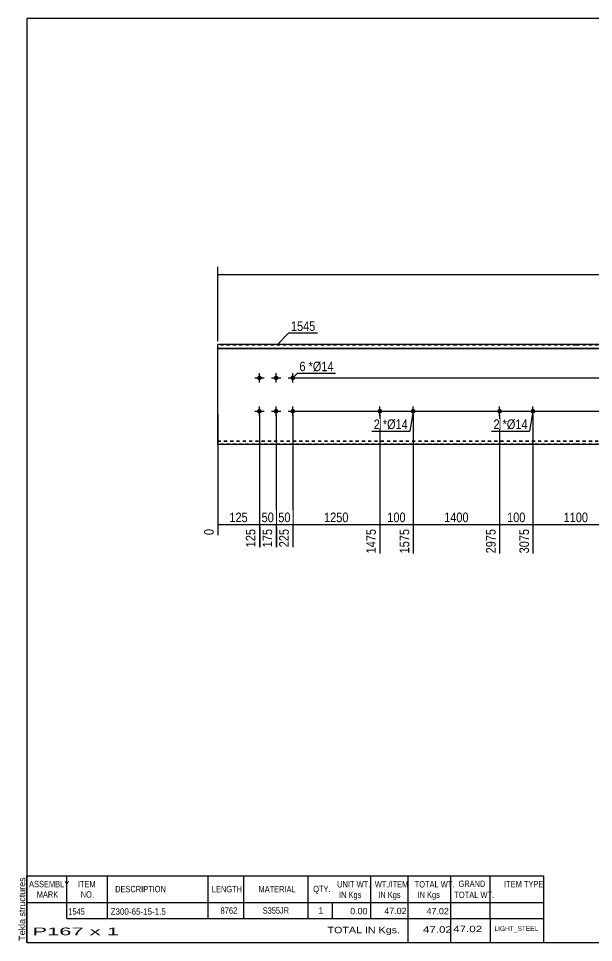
# Model space of a CAD drawing. Header units: millimetres. Extents: x -60 to 343, y -164 to 113.
# Drawn here: x -59.7 to 112.7, y -164.3 to 112.8 of the extents above; entities that cross this region are included whole.
import ezdxf

# ---------------------------------------------------------------- set-up
doc = ezdxf.new("R2010")
doc.units = ezdxf.units.MM
doc.linetypes.add('DXK_LINE_DOT1', pattern=[1.8814, 0.9407, -0.9407])
doc.styles.add('Arial', font='ARIAL.TTF', dxfattribs={"height": 0.2})
doc.styles.add('Arial Narrow', font='ARIALN.TTF', dxfattribs={"height": 0.2})

# ---------------------------------------------------------------- blocks, each defined once
blk = doc.blocks.new('Unknown-629092066-1644')
at = {"color": 5, "linetype": 'Continuous'}
for p, q in [((342.8, 112.75), (-57.2, 112.75)), ((-57.2, 112.75), (-57.2, -164.25)), ((342.8, -164.25), (342.8, 112.75)), ((-57.2, -164.25), (342.8, -164.25))]:
    blk.add_line(p, q, dxfattribs=at)
at = {"color": 174, "linetype": 'Continuous', "style": 'Arial'}
blk.add_text('Tekla structures', height=1.9102, rotation=90, dxfattribs=at).set_placement((-57.7, -163.75))
blk = doc.blocks.new('Part-629092066-1218 - 1203')
at = {"color": 2, "linetype": 'Continuous'}
for p, q in [((0, -15), (0, 15)), ((35.6, 15), (0, 15)), ((0, 13.94), (35.6, 13.94)), ((71.5, 15), (35.7, 15)), ((35.7, 13.94), (71.5, 13.94)), ((107.4, 15), (71.6, 15)), ((71.6, 13.94), (107.4, 13.94)), ((132.9, 15), (107.5, 15)), ((107.5, 13.94), (132.9, 13.94)), ((168.8, 15), (133, 15)), ((133, 13.94), (168.8, 13.94)), ((204.7, 15), (168.9, 15)), ((168.9, 13.94), (204.7, 13.94)), ((240.6, 15), (204.8, 15)), ((204.8, 13.94), (240.6, 13.94)), ((276.89, 15), (240.7, 15)), ((240.7, 13.94), (276.89, 13.94)), ((288.99, 15), (276.99, 15)), ((276.99, 13.94), (288.99, 13.94)), ((288.99, 15), (288.99, -15)), ((0, 13.83), (35.6, 13.83)), ((35.7, 13.83), (71.5, 13.83)), ((71.6, 13.83), (107.4, 13.83)), ((107.5, 13.83), (132.9, 13.83)), ((133, 13.83), (168.8, 13.83)), ((168.9, 13.83), (204.7, 13.83)), ((204.8, 13.83), (240.6, 13.83)), ((240.7, 13.83), (276.89, 13.83)), ((276.99, 13.83), (288.99, 13.83)), ((35.6, -15), (0, -15)), ((71.5, -15), (35.7, -15)), ((107.4, -15), (71.6, -15)), ((132.9, -15), (107.5, -15)), ((168.8, -15), (133, -15)), ((204.7, -15), (168.9, -15)), ((240.6, -15), (204.8, -15)), ((276.89, -15), (240.7, -15)), ((288.99, -15), (276.99, -15))]:
    blk.add_line(p, q, dxfattribs=at)
at = {"color": 7, "linetype": 'DXK_LINE_DOT1'}
for p, q in [((35.6, 14.85), (0, 14.85)), ((71.5, 14.85), (35.7, 14.85)), ((107.4, 14.85), (71.6, 14.85)), ((132.9, 14.85), (107.5, 14.85)), ((168.8, 14.85), (133, 14.85)), ((204.7, 14.85), (168.9, 14.85)), ((240.6, 14.85), (204.8, 14.85)), ((276.89, 14.85), (240.7, 14.85)), ((288.99, 14.85), (276.99, 14.85)), ((0, -13.83), (35.6, -13.83)), ((35.7, -13.83), (71.5, -13.83)), ((71.6, -13.83), (107.4, -13.83)), ((107.5, -13.83), (132.9, -13.83)), ((133, -13.83), (168.8, -13.83)), ((168.9, -13.83), (204.7, -13.83)), ((204.8, -13.83), (240.6, -13.83)), ((240.7, -13.83), (276.89, -13.83)), ((276.99, -13.83), (288.99, -13.83)), ((0, -13.94), (35.6, -13.94)), ((35.6, -14.85), (0, -14.85)), ((35.7, -13.94), (71.5, -13.94)), ((71.5, -14.85), (35.7, -14.85)), ((71.6, -13.94), (107.4, -13.94)), ((107.4, -14.85), (71.6, -14.85)), ((107.5, -13.94), (132.9, -13.94)), ((132.9, -14.85), (107.5, -14.85)), ((133, -13.94), (168.8, -13.94)), ((168.8, -14.85), (133, -14.85)), ((168.9, -13.94), (204.7, -13.94)), ((204.7, -14.85), (168.9, -14.85)), ((204.8, -13.94), (240.6, -13.94)), ((240.6, -14.85), (204.8, -14.85)), ((240.7, -13.94), (276.89, -13.94)), ((276.89, -14.85), (240.7, -14.85)), ((276.99, -13.94), (288.99, -13.94)), ((288.99, -14.85), (276.99, -14.85))]:
    blk.add_line(p, q, dxfattribs=at)
blk = doc.blocks.new('Bolt-629092066-1221 - 1203')
at = {"linetype": 'Continuous'}
for points in [[(84.5, -4.3, -1), (84.5, -5.7, -1)], [(94.5, -4.3, -1), (94.5, -5.7, -1)]]:
    blk.add_hatch(color=3, dxfattribs=at).paths.add_polyline_path(points)
at = {"color": 3, "linetype": 'Continuous'}
for p, q in [((83.1, -5), (85.9, -5)), ((84.5, -6.4), (84.5, -3.6)), ((93.1, -5), (95.9, -5)), ((94.5, -6.4), (94.5, -3.6))]:
    blk.add_line(p, q, dxfattribs=at)
blk = doc.blocks.new('Bolt-629092066-1222 - 1203')
at = {"linetype": 'Continuous'}
for points in [[(48.6, -4.3, -1), (48.6, -5.7, -1)], [(58.6, -4.3, -1), (58.6, -5.7, -1)]]:
    blk.add_hatch(color=3, dxfattribs=at).paths.add_polyline_path(points)
at = {"color": 3, "linetype": 'Continuous'}
for p, q in [((47.2, -5), (50, -5)), ((48.6, -6.4), (48.6, -3.6)), ((57.2, -5), (60, -5)), ((58.6, -6.4), (58.6, -3.6))]:
    blk.add_line(p, q, dxfattribs=at)
blk = doc.blocks.new('Bolt-629092066-1224 - 1203')
at = {"linetype": 'Continuous'}
for points in [[(11.8, 5, -1), (13.2, 5, -1)], [(16.8, 5, -1), (18.2, 5, -1)], [(21.8, 5, -1), (23.2, 5, -1)], [(11.8, -5, -1), (13.2, -5, -1)], [(16.8, -5, -1), (18.2, -5, -1)], [(21.8, -5, -1), (23.2, -5, -1)]]:
    blk.add_hatch(color=3, dxfattribs=at).paths.add_polyline_path(points)
at = {"color": 3, "linetype": 'Continuous'}
for p, q in [((12.5, 3.6), (12.5, 6.4)), ((17.5, 3.6), (17.5, 6.4)), ((22.5, 3.6), (22.5, 6.4)), ((11.1, 5), (13.9, 5)), ((16.1, 5), (18.9, 5)), ((21.1, 5), (23.9, 5)), ((11.1, -5), (13.9, -5)), ((12.5, -6.4), (12.5, -3.6)), ((16.1, -5), (18.9, -5)), ((17.5, -6.4), (17.5, -3.6)), ((21.1, -5), (23.9, -5)), ((22.5, -6.4), (22.5, -3.6))]:
    blk.add_line(p, q, dxfattribs=at)
blk = doc.blocks.new('StraightDimension-629092066-1333 - 1203')
at = {"linetype": 'Continuous'}
for points in [[(275.75, 3.5), (276, 5), (276.25, 3.5)], [(276.25, -3.5), (276, -5), (275.75, -3.5)]]:
    blk.add_hatch(color=7, dxfattribs=at).paths.add_polyline_path(points)
at = {"color": 7, "linetype": 'Continuous'}
for p, q in [((23.5, 5), (278.4, 5)), ((276, -5), (276, 5)), ((23.5, -5), (278.4, -5))]:
    blk.add_line(p, q, dxfattribs=at)
at = {"color": 0}
blk.add_wipeout([(275.85, 3.34), (271.65, 3.34), (271.65, -3.34), (275.85, -3.34)], dxfattribs=at)
at = {"color": 3, "style": 'Arial Narrow'}
blk.add_text('100', height=2.863, rotation=90.0002, dxfattribs=at).set_placement((275.25, -2.74))
blk = doc.blocks.new('StraightDimension-629092066-1332 - 1203')
at = {"linetype": 'Continuous'}
for points in [[(275.75, 13.5), (276, 15), (276.25, 13.5)], [(276.25, 6.5), (276, 5), (275.75, 6.5)]]:
    blk.add_hatch(color=7, dxfattribs=at).paths.add_polyline_path(points)
at = {"color": 7, "linetype": 'Continuous'}
for p, q in [((264.79, 15), (278.4, 15)), ((276, 5), (276, 15)), ((23.5, 5), (278.4, 5))]:
    blk.add_line(p, q, dxfattribs=at)
at = {"color": 0}
blk.add_wipeout([(275.85, 13.34), (271.65, 13.34), (271.65, 6.66), (275.85, 6.66)], dxfattribs=at)
at = {"color": 3, "style": 'Arial Narrow'}
blk.add_text('100', height=2.863, rotation=90.0002, dxfattribs=at).set_placement((275.25, 7.26))
blk = doc.blocks.new('StraightDimension-629092066-1269 - 1203')
at = {"linetype": 'Continuous'}
blk.add_hatch(color=7, dxfattribs=at).paths.add_polyline_path([(118.7, -38.75), (120.2, -39), (118.7, -39.25)])
at = {"color": 7, "linetype": 'Continuous'}
for p, q in [((94.5, -6), (94.5, -47.61)), ((120.2, -6), (120.2, -47.61)), ((94.5, -39), (120.2, -39))]:
    blk.add_line(p, q, dxfattribs=at)
at = {"color": 0}
blk.add_wipeout([(111.6, -38.85), (111.6, -34.65), (103.09, -34.65), (103.09, -38.85)], dxfattribs=at)
at = {"color": 0, "linetype": 'Continuous'}
blk.add_wipeout([(119.6, -39.7), (115.4, -39.7), (115.4, -48.21), (119.6, -48.21)], dxfattribs=at)
at = {"color": 3, "style": 'Arial Narrow'}
blk.add_text('1100', height=2.863, dxfattribs=at).set_placement((103.69, -38.25))
at = {"color": 3, "linetype": 'Continuous', "style": 'Arial Narrow'}
blk.add_text('4175', height=2.863, rotation=90.0002, dxfattribs=at).set_placement((119, -47.61))
blk = doc.blocks.new('StraightDimension-629092066-1270 - 1203')
at = {"linetype": 'Continuous'}
blk.add_hatch(color=7, dxfattribs=at).paths.add_polyline_path([(93, -38.75), (94.5, -39), (93, -39.25)])
at = {"color": 7, "linetype": 'Continuous'}
for p, q in [((84.5, -6), (84.5, -47.61)), ((94.5, -6), (94.5, -47.61)), ((84.5, -39), (94.5, -39))]:
    blk.add_line(p, q, dxfattribs=at)
at = {"color": 0}
blk.add_wipeout([(92.84, -38.85), (92.84, -34.65), (86.15, -34.65), (86.15, -38.85)], dxfattribs=at)
at = {"color": 3, "style": 'Arial Narrow'}
blk.add_text('100', height=2.863, dxfattribs=at).set_placement((86.75, -38.25))
at = {"color": 0, "linetype": 'Continuous'}
blk.add_wipeout([(93.9, -39.7), (89.7, -39.7), (89.7, -48.21), (93.9, -48.21)], dxfattribs=at)
at = {"color": 3, "linetype": 'Continuous', "style": 'Arial Narrow'}
blk.add_text('3075', height=2.863, rotation=90.0002, dxfattribs=at).set_placement((93.3, -47.61))
blk = doc.blocks.new('StraightDimension-629092066-1271 - 1203')
at = {"linetype": 'Continuous'}
blk.add_hatch(color=7, dxfattribs=at).paths.add_polyline_path([(83, -38.75), (84.5, -39), (83, -39.25)])
at = {"color": 7, "linetype": 'Continuous'}
for p, q in [((58.6, -6), (58.6, -47.61)), ((84.5, -6), (84.5, -47.61)), ((58.6, -39), (84.5, -39))]:
    blk.add_line(p, q, dxfattribs=at)
at = {"color": 0}
blk.add_wipeout([(75.8, -38.85), (75.8, -34.65), (67.29, -34.65), (67.29, -38.85)], dxfattribs=at)
at = {"color": 0, "linetype": 'Continuous'}
blk.add_wipeout([(83.9, -39.7), (79.7, -39.7), (79.7, -48.21), (83.9, -48.21)], dxfattribs=at)
at = {"color": 3, "style": 'Arial Narrow'}
blk.add_text('1400', height=2.863, dxfattribs=at).set_placement((67.89, -38.25))
at = {"color": 3, "linetype": 'Continuous', "style": 'Arial Narrow'}
blk.add_text('2975', height=2.863, rotation=90.0002, dxfattribs=at).set_placement((83.3, -47.61))
blk = doc.blocks.new('StraightDimension-629092066-1272 - 1203')
at = {"linetype": 'Continuous'}
blk.add_hatch(color=7, dxfattribs=at).paths.add_polyline_path([(57.1, -38.75), (58.6, -39), (57.1, -39.25)])
at = {"color": 7, "linetype": 'Continuous'}
for p, q in [((48.6, -6), (48.6, -47.61)), ((58.6, -6), (58.6, -47.61)), ((48.6, -39), (58.6, -39))]:
    blk.add_line(p, q, dxfattribs=at)
at = {"color": 0}
blk.add_wipeout([(56.94, -38.85), (56.94, -34.65), (50.25, -34.65), (50.25, -38.85)], dxfattribs=at)
at = {"color": 3, "style": 'Arial Narrow'}
blk.add_text('100', height=2.863, dxfattribs=at).set_placement((50.85, -38.25))
at = {"color": 0, "linetype": 'Continuous'}
blk.add_wipeout([(58, -39.7), (53.8, -39.7), (53.8, -48.21), (58, -48.21)], dxfattribs=at)
at = {"color": 3, "linetype": 'Continuous', "style": 'Arial Narrow'}
blk.add_text('1575', height=2.863, rotation=90.0002, dxfattribs=at).set_placement((57.4, -47.61))
blk = doc.blocks.new('StraightDimension-629092066-1273 - 1203')
at = {"linetype": 'Continuous'}
blk.add_hatch(color=7, dxfattribs=at).paths.add_polyline_path([(47.1, -38.75), (48.6, -39), (47.1, -39.25)])
at = {"color": 7, "linetype": 'Continuous'}
for p, q in [((22.5, -6), (22.5, -45.78)), ((48.6, -6), (48.6, -47.61)), ((22.5, -39), (48.6, -39))]:
    blk.add_line(p, q, dxfattribs=at)
at = {"color": 0}
blk.add_wipeout([(39.8, -38.85), (39.8, -34.65), (31.29, -34.65), (31.29, -38.85)], dxfattribs=at)
at = {"color": 0, "linetype": 'Continuous'}
blk.add_wipeout([(48, -39.7), (43.8, -39.7), (43.8, -48.21), (48, -48.21)], dxfattribs=at)
at = {"color": 3, "style": 'Arial Narrow'}
blk.add_text('1250', height=2.863, dxfattribs=at).set_placement((31.89, -38.25))
at = {"color": 3, "linetype": 'Continuous', "style": 'Arial Narrow'}
blk.add_text('1475', height=2.863, rotation=90.0002, dxfattribs=at).set_placement((47.4, -47.61))
blk = doc.blocks.new('StraightDimension-629092066-1274 - 1203')
at = {"linetype": 'Continuous'}
blk.add_hatch(color=7, dxfattribs=at).paths.add_polyline_path([(21, -38.75), (22.5, -39), (21, -39.25)])
at = {"color": 7, "linetype": 'Continuous'}
for p, q in [((17.5, -6), (17.5, -45.78)), ((22.5, -6), (22.5, -45.78)), ((17.5, -39), (22.5, -39))]:
    blk.add_line(p, q, dxfattribs=at)
at = {"color": 0}
blk.add_wipeout([(22.43, -38.85), (22.43, -34.65), (17.57, -34.65), (17.57, -38.85)], dxfattribs=at)
at = {"color": 3, "style": 'Arial Narrow'}
blk.add_text('50', height=2.863, dxfattribs=at).set_placement((18.17, -38.25))
at = {"color": 0, "linetype": 'Continuous'}
blk.add_wipeout([(21.9, -39.7), (17.7, -39.7), (17.7, -46.38), (21.9, -46.38)], dxfattribs=at)
at = {"color": 3, "linetype": 'Continuous', "style": 'Arial Narrow'}
blk.add_text('225', height=2.863, rotation=90.0002, dxfattribs=at).set_placement((21.3, -45.78))
blk = doc.blocks.new('StraightDimension-629092066-1275 - 1203')
at = {"linetype": 'Continuous'}
blk.add_hatch(color=7, dxfattribs=at).paths.add_polyline_path([(16, -38.75), (17.5, -39), (16, -39.25)])
at = {"color": 7, "linetype": 'Continuous'}
for p, q in [((12.5, -6), (12.5, -45.78)), ((17.5, -6), (17.5, -45.78)), ((12.5, -39), (17.5, -39))]:
    blk.add_line(p, q, dxfattribs=at)
at = {"color": 0}
blk.add_wipeout([(17.43, -38.85), (17.43, -34.65), (12.57, -34.65), (12.57, -38.85)], dxfattribs=at)
at = {"color": 3, "style": 'Arial Narrow'}
blk.add_text('50', height=2.863, dxfattribs=at).set_placement((13.17, -38.25))
at = {"color": 0, "linetype": 'Continuous'}
blk.add_wipeout([(16.9, -39.7), (12.7, -39.7), (12.7, -46.38), (16.9, -46.38)], dxfattribs=at)
at = {"color": 3, "linetype": 'Continuous', "style": 'Arial Narrow'}
blk.add_text('175', height=2.863, rotation=90.0002, dxfattribs=at).set_placement((16.3, -45.78))
blk = doc.blocks.new('StraightDimension-629092066-1276 - 1203')
at = {"linetype": 'Continuous'}
blk.add_hatch(color=7, dxfattribs=at).paths.add_polyline_path([(11, -38.75), (12.5, -39), (11, -39.25)])
at = {"color": 7, "linetype": 'Continuous'}
for p, q in [((0, -6), (0, -42.13)), ((12.5, -6), (12.5, -45.78)), ((0, -39), (12.5, -39))]:
    blk.add_line(p, q, dxfattribs=at)
at = {"color": 0}
blk.add_wipeout([(9.59, -38.85), (9.59, -34.65), (2.91, -34.65), (2.91, -38.85)], dxfattribs=at)
at = {"color": 0, "linetype": 'Continuous'}
blk.add_wipeout([(-0.6, -39.7), (-4.8, -39.7), (-4.8, -42.73), (-0.6, -42.73)], dxfattribs=at)
at = {"color": 3, "style": 'Arial Narrow'}
blk.add_text('125', height=2.863, dxfattribs=at).set_placement((3.51, -38.25))
at = {"color": 3, "linetype": 'Continuous', "style": 'Arial Narrow'}
blk.add_text('0', height=2.86, rotation=90.0002, dxfattribs=at).set_placement((-1.2, -42.13))
at = {"color": 0, "linetype": 'Continuous'}
blk.add_wipeout([(11.9, -39.7), (7.7, -39.7), (7.7, -46.38), (11.9, -46.38)], dxfattribs=at)
at = {"color": 3, "linetype": 'Continuous', "style": 'Arial Narrow'}
blk.add_text('125', height=2.863, rotation=90.0002, dxfattribs=at).set_placement((11.3, -45.78))
blk = doc.blocks.new('StraightDimension-629092066-1334 - 1203')
at = {"linetype": 'Continuous'}
for points in [[(275.75, -6.5), (276, -5), (276.25, -6.5)], [(276.25, -13.5), (276, -15), (275.75, -13.5)]]:
    blk.add_hatch(color=7, dxfattribs=at).paths.add_polyline_path(points)
at = {"color": 7, "linetype": 'Continuous'}
for p, q in [((23.5, -5), (278.4, -5)), ((276, -15), (276, -5)), ((264.79, -15), (278.4, -15))]:
    blk.add_line(p, q, dxfattribs=at)
at = {"color": 0}
blk.add_wipeout([(275.85, -6.66), (271.65, -6.66), (271.65, -13.34), (275.85, -13.34)], dxfattribs=at)
at = {"color": 3, "style": 'Arial Narrow'}
blk.add_text('100', height=2.863, rotation=90.0002, dxfattribs=at).set_placement((275.25, -12.74))
blk = doc.blocks.new('StraightDimension-629092066-1362 - 1203')
at = {"linetype": 'Continuous'}
for points in [[(1.5, 35.75), (0, 36), (1.5, 36.25)], [(287.49, 36.25), (288.99, 36), (287.49, 35.75)]]:
    blk.add_hatch(color=7, dxfattribs=at).paths.add_polyline_path(points)
at = {"color": 7, "linetype": 'Continuous'}
for p, q in [((0, 16), (0, 38.25)), ((288.99, 16), (288.99, 38.25)), ((0, 36), (288.99, 36))]:
    blk.add_line(p, q, dxfattribs=at)
at = {"color": 0}
blk.add_wipeout([(148.75, 36.15), (148.75, 40.35), (140.24, 40.35), (140.24, 36.15)], dxfattribs=at)
at = {"color": 3, "style": 'Arial Narrow'}
blk.add_text('8762', height=2.863, dxfattribs=at).set_placement((140.84, 36.75))
blk = doc.blocks.new('CBS_BOM-629092066-1701')
at = {"color": 7, "linetype": 'Continuous'}
for p, q in [((-57.23, -152.28), (-57.23, -144.28)), ((-57.23, -144.28), (97.69, -144.28)), ((-45.23, -152.28), (-45.23, -144.28)), ((-33.04, -152.28), (-33.04, -144.28)), ((-2.88, -152.28), (-2.88, -144.28)), ((7.8, -152.28), (7.8, -144.28)), ((27.12, -152.28), (27.12, -144.28)), ((45.92, -152.28), (45.92, -144.28)), ((57.13, -152.28), (57.13, -144.28)), ((69.92, -152.28), (69.92, -144.28)), ((81.67, -152.28), (81.67, -144.28)), ((97.69, -144.29), (97.69, -152.27)), ((-57.23, -152.28), (97.69, -152.28)), ((-57.23, -157.08), (-57.23, -152.28)), ((-45.23, -157.08), (-45.23, -152.28)), ((-33.04, -157.08), (-33.04, -152.28)), ((-2.88, -157.08), (-2.88, -152.28)), ((7.8, -157.08), (7.8, -152.28)), ((27.12, -157.08), (27.12, -152.28)), ((34.38, -157.08), (34.38, -152.28)), ((45.92, -157.08), (45.92, -152.28)), ((57.13, -157.08), (57.13, -152.28)), ((69.92, -157.08), (69.92, -152.28)), ((81.69, -157.08), (81.69, -152.28)), ((97.69, -152.28), (97.69, -157.08)), ((-57.23, -164.28), (-57.23, -157.1)), ((-45.23, -157.08), (97.69, -157.08)), ((57.13, -164.28), (57.13, -157.1)), ((69.92, -164.28), (69.92, -157.1)), ((81.73, -164.28), (81.73, -157.1)), ((97.69, -157.08), (97.69, -164.28)), ((-57.23, -164.28), (97.69, -164.28))]:
    blk.add_line(p, q, dxfattribs=at)
at = {"color": 3, "linetype": 'Continuous', "style": 'Arial'}
for s, height, width, p in [('ASSEMBLY', 1.91, 0.7, (-56.55, -147.71)), ('ITEM', 1.91, 0.8, (-41.9, -147.71)), ('UNIT WT.', 1.91, 0.7, (35.81, -147.78)), ('WT./ITEM', 1.91, 0.7, (47.1, -147.78)), ('TOTAL WT.', 1.91, 0.7, (59.04, -147.78)), ('GRAND', 1.91, 0.8, (72.19, -147.62)), ('ITEM TYPE', 1.91, 0.7, (85.83, -147.7)), ('MARK', 1.91, 0.8, (-54.23, -150.84)), ('NO.', 1.91, 0.8, (-41.05, -150.84)), ('DESCRIPTION', 1.9102, 0.8, (-30.72, -149.21)), ('LENGTH', 1.91, 0.7, (-1.77, -149.21)), ('MATERIAL', 1.91, 0.8, (12.25, -149.26)), ('QTY.', 1.91, 0.8, (28.64, -149.18)), ('IN Kgs', 1.91, 0.8, (36.39, -150.92)), ('IN Kgs', 1.91, 0.8, (48.14, -150.92)), ('IN Kgs', 1.91, 0.8, (59.93, -150.92)), ('TOTAL WT.', 1.91, 0.7, (70.93, -150.96))]:
    blk.add_text(s, height=height, dxfattribs=dict(at, width=width)).set_placement(p)
at = {"color": 7, "linetype": 'Continuous', "style": 'Arial'}
for s, height, width, p in [('1545', 1.91, 0.8, (-44.77, -155.93)), ('Z300-65-15-1.5', 1.9102, 0.9, (-32.1, -155.93)), ('8762', 1.91, 0.85, (0.84, -155.65)), ('S355JR', 1.91, 0.8, (13.49, -155.62))]:
    blk.add_text(s, height=height, dxfattribs=dict(at, width=width)).set_placement(p)
for s, p in [('1', (30.21, -155.62)), ('0.00', (39.72, -155.81)), ('47.02', (49.94, -155.78)), ('47.02', (62.61, -155.81))]:
    blk.add_text(s, height=1.91, dxfattribs=at).set_placement(p)
at = {"color": 6, "linetype": 'Continuous', "style": 'Arial'}
for s, height, width, p in [('P167 x 1', 2.292, 2.05, (-55.51, -162.09)), ('TOTAL IN Kgs.', 1.9102, 1.2, (32.93, -161.48)), ('47.02', 1.91, 1.3, (61.52, -161.33)), ('47.02', 1.91, 1.3, (70.59, -161.17))]:
    blk.add_text(s, height=height, dxfattribs=dict(at, width=width)).set_placement(p)
blk.add_text('LIGHT_STEEL', height=1.4135, dxfattribs=at).set_placement((82.94, -160.83))
blk = doc.blocks.new('Mark-629092066-1365 - 1203')
at = {"color": 0}
blk.add_wipeout([(29.27, 19.09), (29.27, 22.09), (21.96, 22.09), (21.96, 19.09)], dxfattribs=at)
blk.add_wipeout([(29.27, 19.09), (29.27, 22.09), (21.96, 22.09), (21.96, 19.09)], dxfattribs=at)
at = {"color": 7, "linetype": 'Continuous'}
for p, q in [((17.82, 14.95), (21.36, 18.49)), ((21.36, 18.49), (29.87, 18.49))]:
    blk.add_line(p, q, dxfattribs=at)
at = {"color": 3, "style": 'Arial Narrow'}
blk.add_text('1545', height=2.863, dxfattribs=at).set_placement((21.96, 19.09))
blk = doc.blocks.new('Mark-629092066-1376 - 1203')
at = {"color": 0}
blk.add_wipeout([(84.51, -10.33), (84.51, -7.33), (82.68, -7.33), (82.68, -10.33)], dxfattribs=at)
blk.add_wipeout([(84.51, -10.33), (84.51, -7.33), (82.68, -7.33), (82.68, -10.33)], dxfattribs=at)
blk.add_wipeout([(86.68, -10.33), (86.68, -7.33), (85.41, -7.33), (85.41, -10.33)], dxfattribs=at)
blk.add_wipeout([(86.68, -10.33), (86.68, -7.33), (85.41, -7.33), (85.41, -10.33)], dxfattribs=at)
at = {"color": 3, "style": 'Arial Narrow'}
blk.add_text('2', height=2.86, dxfattribs=at).set_placement((82.68, -10.33))
at = {"color": 0}
blk.add_wipeout([(92.9, -10.33), (92.9, -7.33), (86.68, -7.33), (86.68, -10.33)], dxfattribs=at)
blk.add_wipeout([(92.9, -10.33), (92.9, -7.33), (86.68, -7.33), (86.68, -10.33)], dxfattribs=at)
at = {"color": 7, "linetype": 'Continuous'}
for p in [(94.5, -5), (82.08, -10.93)]:
    blk.add_line(p, (93.5, -10.93), dxfattribs=at)
at = {"color": 3, "style": 'Arial Narrow'}
for s, height, p in [('*', 2.86, (85.41, -10.33)), ('Ø14', 2.863, (86.68, -10.33))]:
    blk.add_text(s, height=height, dxfattribs=at).set_placement(p)
blk = doc.blocks.new('Mark-629092066-1377 - 1203')
at = {"color": 0}
blk.add_wipeout([(48.61, -10.33), (48.61, -7.33), (46.78, -7.33), (46.78, -10.33)], dxfattribs=at)
blk.add_wipeout([(48.61, -10.33), (48.61, -7.33), (46.78, -7.33), (46.78, -10.33)], dxfattribs=at)
blk.add_wipeout([(50.78, -10.33), (50.78, -7.33), (49.51, -7.33), (49.51, -10.33)], dxfattribs=at)
blk.add_wipeout([(50.78, -10.33), (50.78, -7.33), (49.51, -7.33), (49.51, -10.33)], dxfattribs=at)
at = {"color": 3, "style": 'Arial Narrow'}
blk.add_text('2', height=2.86, dxfattribs=at).set_placement((46.78, -10.33))
at = {"color": 0}
blk.add_wipeout([(57, -10.33), (57, -7.33), (50.78, -7.33), (50.78, -10.33)], dxfattribs=at)
blk.add_wipeout([(57, -10.33), (57, -7.33), (50.78, -7.33), (50.78, -10.33)], dxfattribs=at)
at = {"color": 7, "linetype": 'Continuous'}
for p in [(58.6, -5), (46.18, -10.93)]:
    blk.add_line(p, (57.6, -10.93), dxfattribs=at)
at = {"color": 3, "style": 'Arial Narrow'}
for s, height, p in [('*', 2.86, (49.51, -10.33)), ('Ø14', 2.863, (50.78, -10.33))]:
    blk.add_text(s, height=height, dxfattribs=at).set_placement(p)
blk = doc.blocks.new('Mark-629092066-1379 - 1203')
at = {"color": 0}
blk.add_wipeout([(26.34, 7.01), (26.34, 10.01), (24.51, 10.01), (24.51, 7.01)], dxfattribs=at)
blk.add_wipeout([(26.34, 7.01), (26.34, 10.01), (24.51, 10.01), (24.51, 7.01)], dxfattribs=at)
at = {"color": 7, "linetype": 'Continuous'}
blk.add_line((22.5, 5), (23.91, 6.41), dxfattribs=at)
at = {"color": 0}
blk.add_wipeout([(28.52, 7.01), (28.52, 10.01), (27.24, 10.01), (27.24, 7.01)], dxfattribs=at)
blk.add_wipeout([(28.52, 7.01), (28.52, 10.01), (27.24, 10.01), (27.24, 7.01)], dxfattribs=at)
at = {"color": 3, "style": 'Arial Narrow'}
blk.add_text('6', height=2.86, dxfattribs=at).set_placement((24.51, 7.01))
at = {"color": 0}
blk.add_wipeout([(34.73, 7.01), (34.73, 10.01), (28.52, 10.01), (28.52, 7.01)], dxfattribs=at)
blk.add_wipeout([(34.73, 7.01), (34.73, 10.01), (28.52, 10.01), (28.52, 7.01)], dxfattribs=at)
at = {"color": 7, "linetype": 'Continuous'}
blk.add_line((23.91, 6.41), (35.33, 6.41), dxfattribs=at)
at = {"color": 3, "style": 'Arial Narrow'}
for s, height, p in [('*', 2.86, (27.24, 7.01)), ('Ø14', 2.863, (28.52, 7.01))]:
    blk.add_text(s, height=height, dxfattribs=at).set_placement(p)

msp = doc.modelspace()

# ---------------------------------------------------------------- block references
for name in ['Unknown-629092066-1644', 'Part-629092066-1218 - 1203', 'Bolt-629092066-1224 - 1203', 'Bolt-629092066-1222 - 1203', 'Bolt-629092066-1221 - 1203', 'CBS_BOM-629092066-1701']:
    msp.add_blockref(name, (0, 0))

# ---------------------------------------------------------------- next in the draw order: block references
msp.add_blockref('StraightDimension-629092066-1333 - 1203', (0, 0))

# ---------------------------------------------------------------- next in the draw order: block references
for name in ['StraightDimension-629092066-1332 - 1203', 'StraightDimension-629092066-1269 - 1203']:
    msp.add_blockref(name, (0, 0))

# ---------------------------------------------------------------- next in the draw order: block references
for name in ['StraightDimension-629092066-1362 - 1203', 'Mark-629092066-1379 - 1203', 'StraightDimension-629092066-1270 - 1203']:
    msp.add_blockref(name, (0, 0))

# ---------------------------------------------------------------- next in the draw order: block references
for name in ['Mark-629092066-1365 - 1203', 'StraightDimension-629092066-1271 - 1203']:
    msp.add_blockref(name, (0, 0))

# ---------------------------------------------------------------- next in the draw order: block references
msp.add_blockref('StraightDimension-629092066-1272 - 1203', (0, 0))

# ---------------------------------------------------------------- next in the draw order: block references
msp.add_blockref('StraightDimension-629092066-1273 - 1203', (0, 0))

# ---------------------------------------------------------------- next in the draw order: block references
msp.add_blockref('StraightDimension-629092066-1274 - 1203', (0, 0))

# ---------------------------------------------------------------- next in the draw order: block references
for name in ['StraightDimension-629092066-1334 - 1203', 'StraightDimension-629092066-1275 - 1203']:
    msp.add_blockref(name, (0, 0))

# ---------------------------------------------------------------- next in the draw order: block references
for name in ['Mark-629092066-1377 - 1203', 'Mark-629092066-1376 - 1203', 'StraightDimension-629092066-1276 - 1203']:
    msp.add_blockref(name, (0, 0))

doc.saveas('drawing.dxf')
